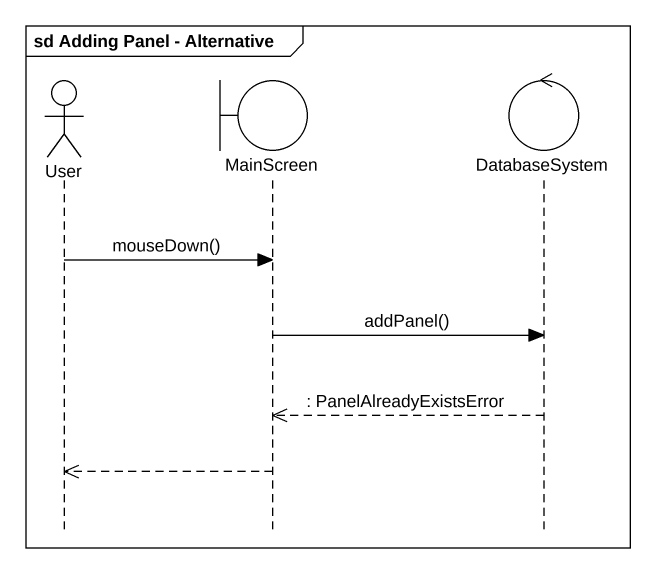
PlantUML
@startuml
mainframe sd Adding Panel - Alternative
hide footbox
actor User
boundary MainScreen
control DatabaseSystem

User -> MainScreen : mouseDown()
MainScreen -> DatabaseSystem : addPanel()
DatabaseSystem -->> MainScreen : : PanelAlreadyExistsError
MainScreen -->> User
@enduml
